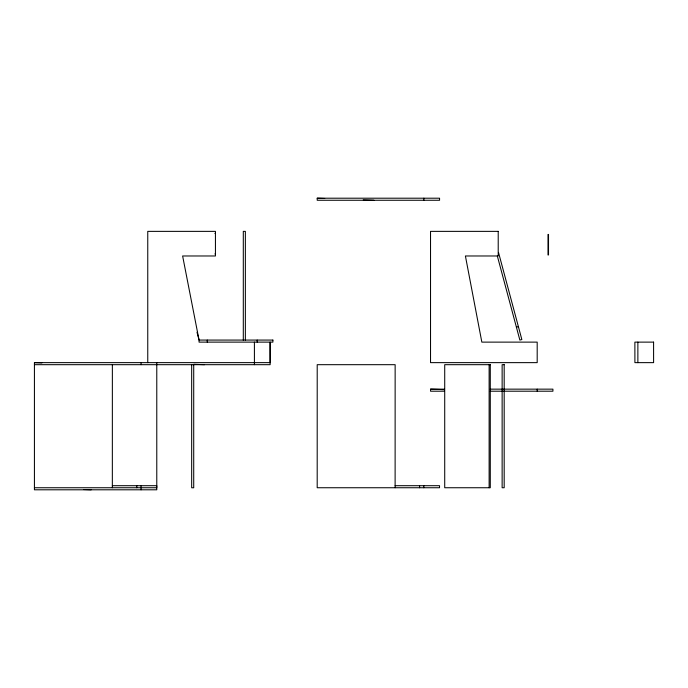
<?xml version="1.0" encoding="UTF-8"?>
<svg xmlns="http://www.w3.org/2000/svg" width="688" height="688" viewBox="0 0 688 688"><rect width="100%" height="100%" fill="white"/><g stroke="black" fill="none" stroke-linecap="round" stroke-linejoin="round"><path stroke-width="1.03" d="M516.413 327.196L518.391 326.662M317.211 198.204L439.563 198.204L439.563 200.26L317.211 200.26L317.211 198.204L324.702 198.479M214.923 233.421L215.439 233.421M214.923 253.932L215.439 253.932M156.778 362.636L156.778 489.796L34.426 489.796L34.426 362.636L270.152 362.636L270.126 342.125L270.135 364.683L34.426 364.683M444.474 391.205L430.559 391.205L430.559 389.15L444.422 389.15M490.286 389.15L552.92 389.15L552.92 391.205L490.286 391.205M112.342 485.694L156.752 485.694L156.752 487.74L34.4 487.74M395.118 485.694L439.546 485.694L439.529 487.74L317.194 487.74L317.211 364.683L395.144 364.683L395.118 487.74M363.23 199.873L373.928 200.26M193.801 364.296L204.508 364.683M34.426 362.636L41.916 362.903M430.559 389.15L444.474 389.657M83.661 489.521L91.151 489.796M498.49 252.376L521.848 339.545L519.861 340.07L497.338 256.013M197.009 332.278L198.952 339.545M199.056 340.078L182.621 255.979L215.439 255.979L215.439 231.366L147.757 231.366L147.757 362.636M637.871 342.125L637.871 362.636M537.208 389.15L537.208 391.205M489.125 364.683L489.125 487.74M423.851 198.204L423.851 200.26M423.808 485.694L423.808 487.74M419.56 485.694L419.594 487.74M257.183 340.07L257.183 342.125M254.405 342.125L254.422 364.683M245.358 340.225L245.358 231.366L243.303 231.366L243.303 340.225M207.26 340.07L207.26 342.125M193.715 364.683L193.715 487.775L191.668 487.775L191.668 364.683M141.066 362.636L141.066 364.683M141.023 485.694L141.066 489.796M136.817 485.694L136.774 487.74M112.368 364.683L112.342 487.74M498.215 231.366L430.533 231.366L430.533 362.636L537.19 362.636L537.19 342.125L481.841 342.125L465.406 255.979L498.215 255.979L498.215 231.366M548.517 234.445L548.001 234.445L548.001 254.956L548.517 254.956L548.517 234.445M272.895 340.07L199.056 340.07L199.056 342.125L272.895 342.125L272.895 340.07M653.6 342.125L634.878 342.125L634.904 362.636L653.6 362.636L653.583 342.125M490.286 364.683L444.715 364.683L444.715 487.74L490.286 487.74L490.286 364.683M504.184 364.683L502.137 364.683L502.137 487.74L504.184 487.74L504.184 364.683"/></g></svg>
